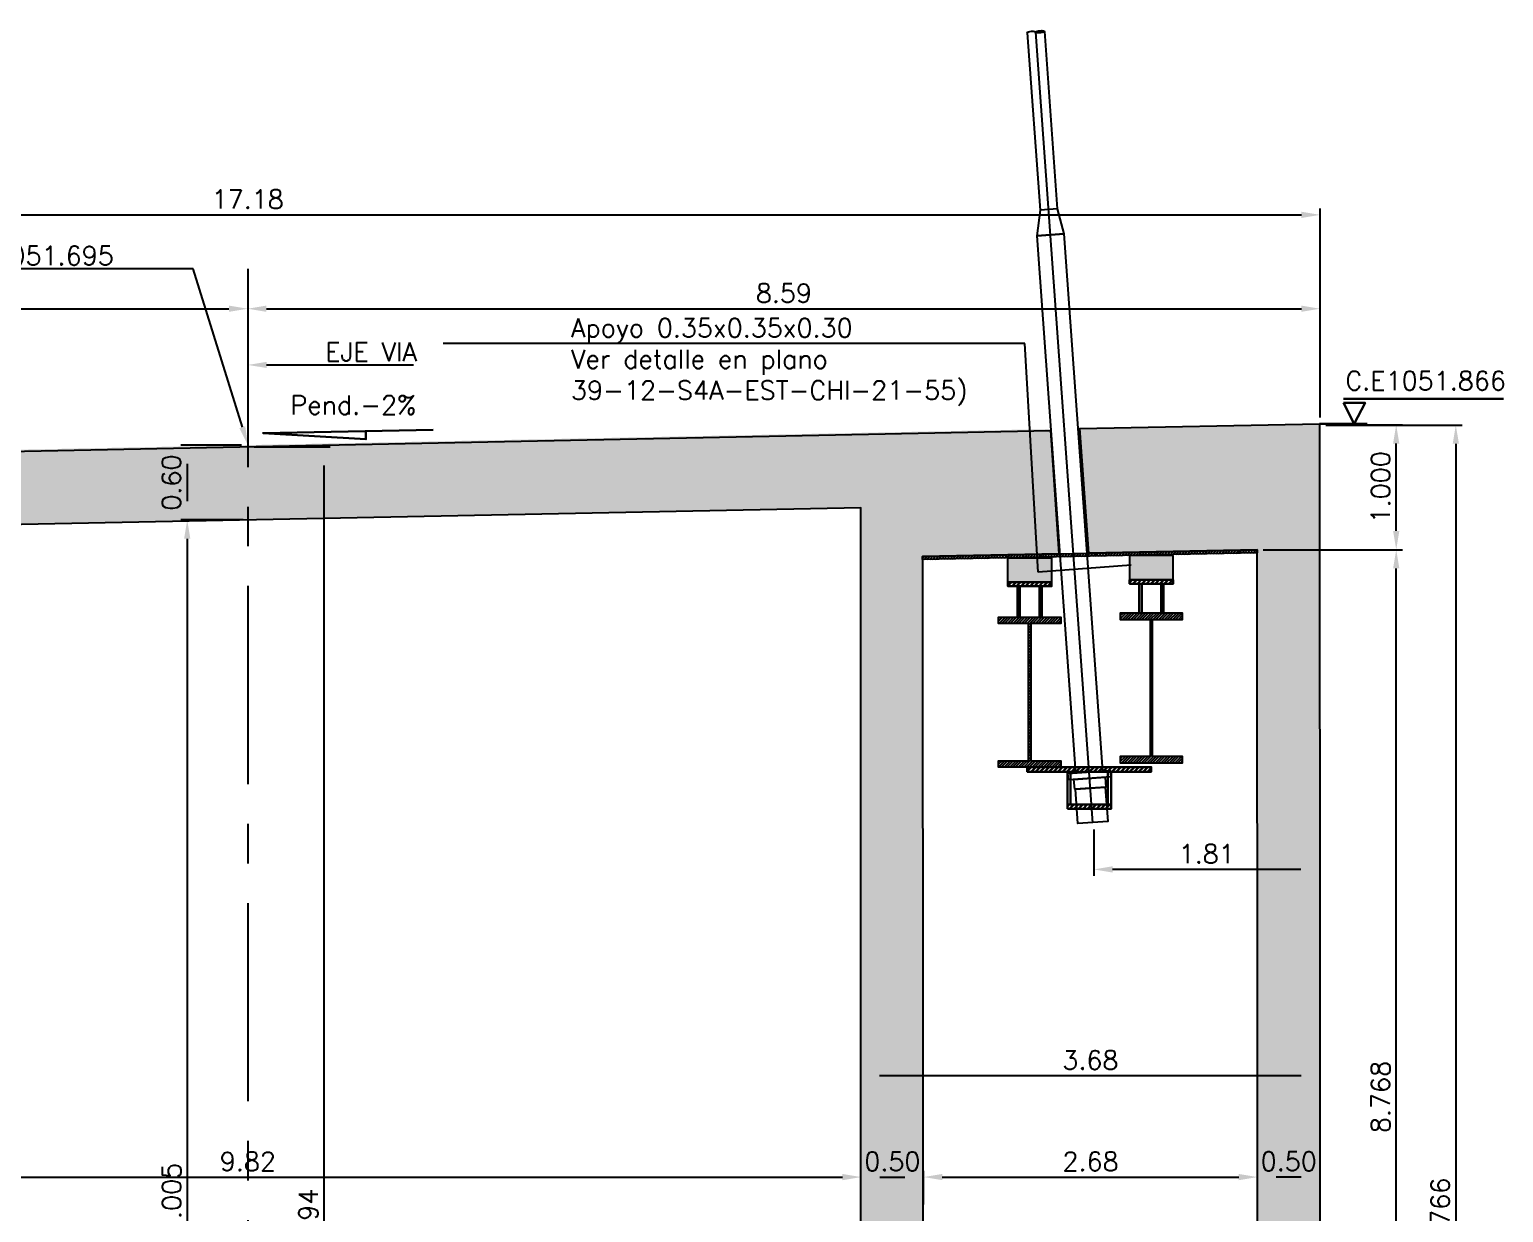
# Model space of a CAD drawing. Header units: metres. Extents: x 1080427 to 1081241, y 976768 to 977191.
# Drawn here: x 1080861.25 to 1080873.06, y 977068.81 to 977078.29 of the extents above; entities that cross this region are included whole.
import ezdxf
from ezdxf import colors
from ezdxf.entities.mleader import LeaderData, LeaderLine
from ezdxf.math import Vec2, Vec3

# ---------------------------------------------------------------- set-up
doc = ezdxf.new("R2010")
doc.units = ezdxf.units.M
doc.header["$LTSCALE"] = 25.4
doc.linetypes.add('CENTER', pattern=[2, 1.25, -0.25, 0.25, -0.25])
doc.linetypes.add('DASHDOT', pattern=[1, 0.5, -0.25, 0, -0.25])
for name, color, linetype, lineweight in [('ANCLAJE', 150, 'Continuous', 25), ('COTA', 1, 'Continuous', 30), ('COTACIM', 20, 'Continuous', 5), ('PLATINA', 54, 'Continuous', 30), ('SOLIDOREFCONT', 254, 'Continuous', 5)]:
    doc.layers.add(name, color=color, linetype=linetype, lineweight=lineweight)
for name, color, linetype in [('CONTRAPESO', 3, 'Continuous'), ('DIMCONTRAPESO', 1, 'Continuous'), ('EJE VIA', 10, 'CENTER'), ('EJECABLES', 203, 'DASHDOT'), ('NEOPRENO', 24, 'Continuous'), ('PERFIL MET', 37, 'Continuous')]:
    doc.layers.add(name, color=color, linetype=linetype)
doc.styles.add('romans', font='romans.shx')
doc.dimstyles.new('Copy 75', dxfattribs={"dimtxt": 0.15, "dimasz": 0.15, "dimexe": 0.05, "dimexo": 0.05, "dimgap": 0.05, "dimtad": 1, "dimzin": 0, "dimdsep": 46, "dimtxsty": 'romans', "dimcen": 0.002, "dimclrd": 1, "dimclre": 1, "dimclrt": 3, "dimadec": 4, "dimazin": 0, "dimtfac": 1, "dimtofl": 0, "dimtmove": 1, "dimatfit": 3, "dimfxl": 1, "dimtolj": 1, "dimtzin": 0, "dimarcsym": 1})

# ---------------------------------------------------------------- blocks, each defined once
blk = doc.blocks.new('T')
at = {"layer": 'ANCLAJE'}
for p, q in [((1080682.652636061, 977129.3612785203), (1080682.652636061, 977127.9371516358)), ((1080682.792627363, 977127.9371516358), (1080682.792627363, 977129.3612785203))]:
    blk.add_line(p, q, dxfattribs=at)
for points in [[(1080682.612636062, 977127.7317864553), (1080682.832636062, 977127.7317864553), (1080682.792636062, 977127.9371398049), (1080682.652636061, 977127.9371516358)], [(1080682.612636063, 977123.4187468407), (1080682.832636063, 977123.4187468406), (1080682.832636062, 977127.7317864553), (1080682.612636062, 977127.7317864553)], [(1080682.552113015, 977123.4187468406), (1080682.892113019, 977123.4187534283), (1080682.892113019, 977123.3687534283), (1080682.552113015, 977123.3687468406)], [(1080682.597113017, 977123.3687468405), (1080682.847113013, 977123.3687468406), (1080682.847113013, 977123.2887440774), (1080682.597113017, 977123.2887440774)], [(1080682.602472921, 977123.2887440776), (1080682.842472921, 977123.2887440776), (1080682.842472921, 977123.0137440774), (1080682.602472921, 977123.0137440774)]]:
    blk.add_lwpolyline(points, close=True, dxfattribs=at)
at = {"layer": 'ANCLAJE', "extrusion": (0, 0, -1)}
blk.add_ellipse((1080682.687629506, 977129.3612785203), major_axis=(-0.03499130089767277, 0), ratio=0.2498279888206978, start_param=1.331707858069039e-08, end_param=3.141592640272715, dxfattribs=at)
at = {"layer": 'ANCLAJE'}
blk.add_ellipse((1080682.757642618, 977129.3612785203), major_axis=(0.03499130089767277, 0), ratio=0.2498279888206978, dxfattribs=at)
at = {"layer": 'EJECABLES'}
blk.add_line((1080682.722472921, 977123.0096768405), (1080682.722472921, 977129.3612785205), dxfattribs=at)
blk = doc.blocks.new('*D276')
at = {"layer": 'COTA', "color": 1, "lineweight": -2, "transparency": 16777216}
for p, q in [((1080858.240359404, 977069.0987272812), (1080867.765347225, 977069.0987272812)), ((1080867.915347225, 977069.0487402852), (1080867.915347225, 977069.0487272812))]:
    blk.add_line(p, q, dxfattribs=at)
at = {"layer": 'COTA', "color": 1, "transparency": 16777216}
for points in [[(1080858.240359404, 977069.1237272812), (1080858.240359404, 977069.0737272812), (1080858.090359404, 977069.0987272812)], [(1080867.765347225, 977069.1237272812), (1080867.765347225, 977069.0737272812), (1080867.915347225, 977069.0987272812)]]:
    blk.add_solid(points, dxfattribs=at)
at = {"layer": 'Defpoints', "color": 0, "transparency": 16777216}
for p in [(1080858.090359404, 977069.0987272814), (1080867.915347225, 977069.0987402853), (1080867.915347225, 977069.0987272812)]:
    blk.add_point(p, dxfattribs=at)
at = {"layer": 'COTA', "color": 3, "transparency": 16777216, "insert": (1080863.002853315, 977069.2237272812), "char_height": 0.15, "attachment_point": 5, "style": 'romans'}
blk.add_mtext('\\A1;9.82', dxfattribs=at)
blk = doc.blocks.new('*D277')
at = {"layer": 'COTA', "color": 1, "lineweight": -2, "transparency": 16777216}
for p, q in [((1080868.065347225, 977069.098740285), (1080868.265339215, 977069.098740285)), ((1080868.415339214, 977068.8789271665), (1080868.415339214, 977069.1487402851))]:
    blk.add_line(p, q, dxfattribs=at)
at = {"layer": 'COTA', "color": 1, "transparency": 16777216}
for points in [[(1080868.065347225, 977069.123740285), (1080868.065347225, 977069.073740285), (1080867.915347225, 977069.098740285)], [(1080868.265339215, 977069.123740285), (1080868.265339215, 977069.073740285), (1080868.415339214, 977069.098740285)]]:
    blk.add_solid(points, dxfattribs=at)
at = {"layer": 'Defpoints', "color": 0, "transparency": 16777216}
for p in [(1080867.915347225, 977069.0987402853), (1080868.415339214, 977069.098740285), (1080868.415339214, 977068.8289271664)]:
    blk.add_point(p, dxfattribs=at)
at = {"layer": 'COTA', "color": 3, "transparency": 16777216, "insert": (1080868.16534322, 977069.223740285), "char_height": 0.15, "attachment_point": 5, "style": 'romans'}
blk.add_mtext('\\A1;0.50', dxfattribs=at)
blk = doc.blocks.new('*D278')
at = {"layer": 'COTA', "color": 1, "lineweight": -2, "transparency": 16777216}
for p, q in [((1080868.56534131, 977069.0987370356), (1080870.940359403, 977069.0987370356)), ((1080871.090359403, 977069.0487402815), (1080871.090359403, 977069.0487370356))]:
    blk.add_line(p, q, dxfattribs=at)
at = {"layer": 'COTA', "color": 1, "transparency": 16777216}
for points in [[(1080868.56534131, 977069.1237370357), (1080868.56534131, 977069.0737370356), (1080868.41534131, 977069.0987370356)], [(1080870.940359403, 977069.1237370357), (1080870.940359403, 977069.0737370356), (1080871.090359403, 977069.0987370356)]]:
    blk.add_solid(points, dxfattribs=at)
at = {"layer": 'Defpoints', "color": 0, "transparency": 16777216}
for p in [(1080868.41534131, 977069.0987370391), (1080871.090359403, 977069.0987402815), (1080871.090359403, 977069.0987370356)]:
    blk.add_point(p, dxfattribs=at)
at = {"layer": 'COTA', "color": 3, "transparency": 16777216, "insert": (1080869.752850357, 977069.2237370356), "char_height": 0.15, "attachment_point": 5, "style": 'romans'}
blk.add_mtext('\\A1;2.68', dxfattribs=at)
blk = doc.blocks.new('*D279')
at = {"layer": 'COTA', "color": 1, "lineweight": -2, "transparency": 16777216}
for p, q in [((1080871.090359403, 977069.1487402816), (1080871.090359403, 977069.1495829797)), ((1080871.240359402, 977069.0995829797), (1080871.440359102, 977069.0995829797))]:
    blk.add_line(p, q, dxfattribs=at)
at = {"layer": 'COTA', "color": 1, "transparency": 16777216}
for points in [[(1080871.240359402, 977069.1245829797), (1080871.240359402, 977069.0745829797), (1080871.090359403, 977069.0995829797)], [(1080871.440359102, 977069.1245829797), (1080871.440359102, 977069.0745829797), (1080871.590359102, 977069.0995829797)]]:
    blk.add_solid(points, dxfattribs=at)
at = {"layer": 'Defpoints', "color": 0, "transparency": 16777216}
for p in [(1080871.090359403, 977069.0987402815), (1080871.590359102, 977069.0995829797), (1080871.590359102, 977069.0995829797)]:
    blk.add_point(p, dxfattribs=at)
at = {"layer": 'COTA', "color": 3, "transparency": 16777216, "insert": (1080871.340359252, 977069.2245829797), "char_height": 0.15, "attachment_point": 5, "style": 'romans'}
blk.add_mtext('\\A1;0.50', dxfattribs=at)
blk = doc.blocks.new('*D283')
at = {"layer": 'Defpoints', "color": 0, "transparency": 16777216}
for p in [(1080863.002853315, 977074.9621397718), (1080862.515073893, 977074.3622597358), (1080863.014850916, 977074.3622597358)]:
    blk.add_point(p, dxfattribs=at)
at = {"layer": 'DIMCONTRAPESO', "color": 1, "lineweight": -2, "transparency": 16777216}
for p, q in [((1080862.952853315, 977074.9621397718), (1080862.465073893, 977074.9621397718)), ((1080862.515073893, 977074.8121397718), (1080862.515073893, 977074.5122597358)), ((1080862.964850916, 977074.3622597358), (1080862.465073893, 977074.3622597358))]:
    blk.add_line(p, q, dxfattribs=at)
at = {"layer": 'DIMCONTRAPESO', "color": 1, "transparency": 16777216}
for points in [[(1080862.490073893, 977074.8121397718), (1080862.540073893, 977074.8121397718), (1080862.515073893, 977074.9621397718)], [(1080862.490073893, 977074.5122597358), (1080862.540073893, 977074.5122597358), (1080862.515073893, 977074.3622597358)]]:
    blk.add_solid(points, dxfattribs=at)
at = {"layer": 'DIMCONTRAPESO', "color": 3, "transparency": 16777216, "insert": (1080862.390073893, 977074.6621997539), "char_height": 0.15, "attachment_point": 5, "rotation": 90, "style": 'romans'}
blk.add_mtext('\\A1;0.60', dxfattribs=at)
blk = doc.blocks.new('*D284')
at = {"layer": 'Defpoints', "color": 0, "transparency": 16777216}
for p in [(1080863.014850916, 977074.3622597358), (1080862.516739817, 977063.357139772), (1080863.002853315, 977063.357139772)]:
    blk.add_point(p, dxfattribs=at)
at = {"layer": 'DIMCONTRAPESO', "color": 1, "lineweight": -2, "transparency": 16777216}
for p, q in [((1080862.964850916, 977074.3622597358), (1080862.466739817, 977074.3622597358)), ((1080862.516739817, 977074.2122597358), (1080862.516739817, 977063.5071397721)), ((1080862.952853315, 977063.357139772), (1080862.466739817, 977063.357139772))]:
    blk.add_line(p, q, dxfattribs=at)
at = {"layer": 'DIMCONTRAPESO', "color": 1, "transparency": 16777216}
for points in [[(1080862.491739817, 977074.2122597358), (1080862.541739817, 977074.2122597358), (1080862.516739817, 977074.3622597358)], [(1080862.491739817, 977063.5071397721), (1080862.541739817, 977063.5071397721), (1080862.516739817, 977063.357139772)]]:
    blk.add_solid(points, dxfattribs=at)
at = {"layer": 'DIMCONTRAPESO', "color": 3, "transparency": 16777216, "insert": (1080862.391739816, 977068.859699754), "char_height": 0.15, "attachment_point": 5, "rotation": 90, "style": 'romans'}
blk.add_mtext('\\A1;11.005', dxfattribs=at)
blk = doc.blocks.new('*D286')
at = {"layer": 'Defpoints', "color": 0, "transparency": 16777216}
for p in [(1080869.778682635, 977071.933037294), (1080871.58830253, 977071.8340439987), (1080869.778682635, 977071.5630600485)]:
    blk.add_point(p, dxfattribs=at)
at = {"layer": 'DIMCONTRAPESO', "color": 1, "lineweight": -2, "transparency": 16777216}
for p, q in [((1080869.778682635, 977071.8830372939), (1080869.778682635, 977071.5130600485)), ((1080871.58830253, 977071.7840439987), (1080871.58830253, 977071.5130600485)), ((1080871.43830253, 977071.5630600485), (1080869.928682635, 977071.5630600485))]:
    blk.add_line(p, q, dxfattribs=at)
at = {"layer": 'DIMCONTRAPESO', "color": 1, "transparency": 16777216}
for points in [[(1080869.928682635, 977071.5880600485), (1080869.928682635, 977071.5380600485), (1080869.778682635, 977071.5630600485)], [(1080871.43830253, 977071.5880600485), (1080871.43830253, 977071.5380600485), (1080871.58830253, 977071.5630600485)]]:
    blk.add_solid(points, dxfattribs=at)
at = {"layer": 'DIMCONTRAPESO', "color": 3, "transparency": 16777216, "insert": (1080870.683492582, 977071.6880600485), "char_height": 0.15, "attachment_point": 5, "style": 'romans'}
blk.add_mtext('\\A1;1.81', dxfattribs=at)
blk = doc.blocks.new('*D693')
at = {"layer": 'COTA', "color": 1, "lineweight": -2, "transparency": 16777216}
for p, q in [((1080854.411399933, 977074.8403107043), (1080854.411399933, 977076.8566500158)), ((1080871.591490699, 977075.1837725195), (1080871.591490699, 977076.8566500158)), ((1080854.561399932, 977076.8066500158), (1080871.441490699, 977076.8066500158))]:
    blk.add_line(p, q, dxfattribs=at)
at = {"layer": 'COTA', "color": 1, "transparency": 16777216}
for points in [[(1080854.561399932, 977076.8316500158), (1080854.561399932, 977076.7816500157), (1080854.411399933, 977076.8066500158)], [(1080871.441490699, 977076.8316500158), (1080871.441490699, 977076.7816500157), (1080871.591490699, 977076.8066500158)]]:
    blk.add_solid(points, dxfattribs=at)
at = {"layer": 'Defpoints', "color": 0, "transparency": 16777216}
for p in [(1080871.591490699, 977076.8066500158), (1080871.591490699, 977075.1337725194), (1080854.411399933, 977074.7903107043)]:
    blk.add_point(p, dxfattribs=at)
at = {"layer": 'COTA', "color": 3, "transparency": 16777216, "insert": (1080863.001445316, 977076.9316500158), "char_height": 0.15, "attachment_point": 5, "style": 'romans'}
blk.add_mtext('\\A1;17.18', dxfattribs=at)
blk = doc.blocks.new('*D694')
at = {"layer": 'Defpoints', "color": 0, "transparency": 16777216}
for p in [(1080863.001399932, 977076.0546145149), (1080863.001399932, 977076.0546145149), (1080854.411399933, 977074.7903107043)]:
    blk.add_point(p, dxfattribs=at)
at = {"layer": 'DIMCONTRAPESO', "color": 1, "lineweight": -2, "transparency": 16777216}
for p, q in [((1080854.411399933, 977074.8403107043), (1080854.411399933, 977076.104614515)), ((1080854.561399932, 977076.0546145149), (1080862.851399933, 977076.0546145149))]:
    blk.add_line(p, q, dxfattribs=at)
at = {"layer": 'DIMCONTRAPESO', "color": 1, "transparency": 16777216}
for points in [[(1080854.561399932, 977076.079614515), (1080854.561399932, 977076.0296145149), (1080854.411399933, 977076.0546145149)], [(1080862.851399933, 977076.079614515), (1080862.851399933, 977076.0296145149), (1080863.001399932, 977076.0546145149)]]:
    blk.add_solid(points, dxfattribs=at)
at = {"layer": 'DIMCONTRAPESO', "color": 3, "transparency": 16777216, "insert": (1080858.706399933, 977076.1796145149), "char_height": 0.15, "attachment_point": 5, "style": 'romans'}
blk.add_mtext('\\A1;8.59', dxfattribs=at)
blk = doc.blocks.new('*D695')
at = {"layer": 'Defpoints', "color": 0, "transparency": 16777216}
for p in [(1080863.001399932, 977076.0546145149), (1080871.591490699, 977076.0546145149), (1080871.591490699, 977075.1337725194)]:
    blk.add_point(p, dxfattribs=at)
at = {"layer": 'DIMCONTRAPESO', "color": 1, "lineweight": -2, "transparency": 16777216}
for p, q in [((1080863.151399932, 977076.0546145149), (1080871.441490699, 977076.0546145149)), ((1080871.591490699, 977075.1837725195), (1080871.591490699, 977076.104614515))]:
    blk.add_line(p, q, dxfattribs=at)
at = {"layer": 'DIMCONTRAPESO', "color": 1, "transparency": 16777216}
for points in [[(1080863.151399932, 977076.079614515), (1080863.151399932, 977076.0296145149), (1080863.001399932, 977076.0546145149)], [(1080871.441490699, 977076.079614515), (1080871.441490699, 977076.0296145149), (1080871.591490699, 977076.0546145149)]]:
    blk.add_solid(points, dxfattribs=at)
at = {"layer": 'DIMCONTRAPESO', "color": 3, "transparency": 16777216, "insert": (1080867.296445315, 977076.1796145149), "char_height": 0.15, "attachment_point": 5, "style": 'romans'}
blk.add_mtext('\\A1;8.59', dxfattribs=at)
blk = doc.blocks.new('*D937')
at = {"layer": 'COTA', "color": 1, "lineweight": -2, "transparency": 16777216}
for p, q in [((1080867.912754312, 977069.9586786332), (1080867.912754312, 977069.9612620862)), ((1080868.062754312, 977069.9112620861), (1080871.43965351, 977069.9112620861))]:
    blk.add_line(p, q, dxfattribs=at)
at = {"layer": 'COTA', "color": 1, "transparency": 16777216}
for points in [[(1080868.062754312, 977069.9362620862), (1080868.062754312, 977069.8862620861), (1080867.912754312, 977069.9112620861)], [(1080871.43965351, 977069.9362620862), (1080871.43965351, 977069.8862620861), (1080871.58965351, 977069.9112620861)]]:
    blk.add_solid(points, dxfattribs=at)
at = {"layer": 'Defpoints', "color": 0, "transparency": 16777216}
for p in [(1080867.912754312, 977069.9086786332), (1080871.58965351, 977069.9112620861), (1080871.58965351, 977069.9112620861)]:
    blk.add_point(p, dxfattribs=at)
at = {"layer": 'COTA', "color": 3, "transparency": 16777216, "insert": (1080869.751203911, 977070.0362620861), "char_height": 0.15, "attachment_point": 5, "style": 'romans'}
blk.add_mtext('\\A1;3.68', dxfattribs=at)
blk = doc.blocks.new('*D1018')
at = {"layer": 'COTA', "color": 1, "lineweight": -2, "transparency": 16777216}
for p, q in [((1080871.635958904, 977075.1228433682), (1080872.728427733, 977075.1228433682)), ((1080872.678427733, 977074.9728433682), (1080872.678427733, 977062.5071120609)), ((1080871.63939353, 977062.3571120609), (1080872.728427733, 977062.3571120609))]:
    blk.add_line(p, q, dxfattribs=at)
at = {"layer": 'COTA', "color": 1, "transparency": 16777216}
for points in [[(1080872.653427733, 977074.9728433682), (1080872.703427733, 977074.9728433682), (1080872.678427733, 977075.1228433682)], [(1080872.653427733, 977062.5071120609), (1080872.703427733, 977062.5071120609), (1080872.678427733, 977062.3571120609)]]:
    blk.add_solid(points, dxfattribs=at)
at = {"layer": 'Defpoints', "color": 0, "transparency": 16777216}
for p in [(1080871.585958904, 977075.1228433682), (1080871.58939353, 977062.3571120609), (1080872.678427733, 977062.3571120609)]:
    blk.add_point(p, dxfattribs=at)
at = {"layer": 'COTA', "color": 3, "transparency": 16777216, "insert": (1080872.553427733, 977068.7399777147), "char_height": 0.15, "attachment_point": 5, "rotation": 90, "style": 'romans'}
blk.add_mtext('\\A1;12.766', dxfattribs=at)
blk = doc.blocks.new('*D1020')
at = {"layer": 'COTA', "color": 1, "lineweight": -2, "transparency": 16777216}
for p, q in [((1080871.136237222, 977074.1243798286), (1080872.250935384, 977074.1243798286)), ((1080872.200935384, 977065.5068429719), (1080872.200935384, 977073.9743798285)), ((1080871.142797427, 977065.3568429719), (1080872.250935384, 977065.3568429719))]:
    blk.add_line(p, q, dxfattribs=at)
at = {"layer": 'COTA', "color": 1, "transparency": 16777216}
for points in [[(1080872.175935384, 977073.9743798285), (1080872.225935383, 977073.9743798285), (1080872.200935384, 977074.1243798286)], [(1080872.175935384, 977065.5068429719), (1080872.225935383, 977065.5068429719), (1080872.200935384, 977065.3568429719)]]:
    blk.add_solid(points, dxfattribs=at)
at = {"layer": 'Defpoints', "color": 0, "transparency": 16777216}
for p in [(1080871.086237222, 977074.1243798286), (1080872.200935384, 977074.1243798286), (1080871.092797427, 977065.3568429719)]:
    blk.add_point(p, dxfattribs=at)
at = {"layer": 'COTA', "color": 3, "transparency": 16777216, "insert": (1080872.075935383, 977069.7406114003), "char_height": 0.15, "attachment_point": 5, "rotation": 90, "style": 'romans'}
blk.add_mtext('\\A1;8.768', dxfattribs=at)
blk = doc.blocks.new('*D1021')
at = {"layer": 'COTA', "color": 1, "lineweight": -2, "transparency": 16777216}
for p, q in [((1080871.635957684, 977075.1245738794), (1080872.250935384, 977075.1245738794)), ((1080872.200935384, 977074.2743798286), (1080872.200935384, 977074.9745738794)), ((1080871.136237222, 977074.1243798286), (1080872.250935384, 977074.1243798286))]:
    blk.add_line(p, q, dxfattribs=at)
at = {"layer": 'COTA', "color": 1, "transparency": 16777216}
for points in [[(1080872.175935384, 977074.9745738794), (1080872.225935383, 977074.9745738794), (1080872.200935384, 977075.1245738794)], [(1080872.175935384, 977074.2743798286), (1080872.225935383, 977074.2743798286), (1080872.200935384, 977074.1243798286)]]:
    blk.add_solid(points, dxfattribs=at)
at = {"layer": 'Defpoints', "color": 0, "transparency": 16777216}
for p in [(1080871.585957684, 977075.1245738794), (1080872.200935384, 977075.1245738794), (1080871.086237222, 977074.1243798286)]:
    blk.add_point(p, dxfattribs=at)
at = {"layer": 'COTA', "color": 3, "transparency": 16777216, "insert": (1080872.075935383, 977074.6244768541), "char_height": 0.15, "attachment_point": 5, "rotation": 90, "style": 'romans'}
blk.add_mtext('\\A1;1.000', dxfattribs=at)
blk = doc.blocks.new('*D1022')
at = {"layer": 'COTA', "color": 1, "lineweight": -2, "transparency": 16777216}
for p, q in [((1080863.052826301, 977074.94938075), (1080863.661893209, 977074.94938075)), ((1080863.611893209, 977074.7993807499), (1080863.611893209, 977062.50538075)), ((1080863.052826301, 977062.35538075), (1080863.661893209, 977062.35538075))]:
    blk.add_line(p, q, dxfattribs=at)
at = {"layer": 'COTA', "color": 1, "transparency": 16777216}
for points in [[(1080863.586893209, 977074.7993807499), (1080863.636893209, 977074.7993807499), (1080863.611893209, 977074.94938075)], [(1080863.586893209, 977062.50538075), (1080863.636893209, 977062.50538075), (1080863.611893209, 977062.35538075)]]:
    blk.add_solid(points, dxfattribs=at)
at = {"layer": 'Defpoints', "color": 0, "transparency": 16777216}
for p in [(1080863.002826301, 977074.94938075), (1080863.002826301, 977062.35538075), (1080863.611893209, 977062.35538075)]:
    blk.add_point(p, dxfattribs=at)
at = {"layer": 'COTA', "color": 3, "transparency": 16777216, "insert": (1080863.486893208, 977068.6523807502), "char_height": 0.15, "attachment_point": 5, "rotation": 90, "style": 'romans'}
blk.add_mtext('\\A1;12.594', dxfattribs=at)

msp = doc.modelspace()

# ---------------------------------------------------------------- hatches: boundary and pattern name
at = {"layer": 'NEOPRENO', "transparency": 33554495}
h = msp.add_hatch(color=256, dxfattribs=at)
h.dxf.hatch_style = 1
h.paths.add_polyline_path([(1080869.090341281, 977074.0582895541), (1080869.440341281, 977074.0582895541), (1080869.440341281, 977073.8633023364), (1080869.090341281, 977073.8633023364)])
h = msp.add_hatch(color=256, dxfattribs=at)
h.dxf.hatch_style = 1
h.paths.add_polyline_path([(1080870.415393693, 977074.0777906023), (1080870.065393693, 977074.0777906023), (1080870.065393693, 977073.8828033848), (1080870.415393693, 977073.8828033848)])
at = {"layer": 'PERFIL MET'}
h = msp.add_hatch(dxfattribs=at)
h.set_pattern_fill('ANSI31', color=256, scale=0.005)
h.set_pattern_definition([(45, (190.7157731016632, -51.5167070258176), (-0.01122532015133644, 0.01122532015133644), [])])
h.paths.add_polyline_path([(1080868.407259552, 977074.0700279166), (1080871.086240535, 977074.1236075362), (1080871.086240378, 977074.098207536), (1080868.407259395, 977074.0446279164)])
h = msp.add_hatch(dxfattribs=at)
h.set_pattern_fill('ANSI31', color=256, scale=0.005)
h.set_pattern_definition([(45, (187.4069463179912, -52.25675242347643), (-0.01122532015133644, 0.01122532015133644), [])])
h.paths.add_polyline_path([(1080869.27486628, 977073.5322861936), (1080869.27486628, 977072.4338861936), (1080869.51534128, 977072.4338861936), (1080869.51534128, 977072.3830861936), (1080869.01534128, 977072.3830861936), (1080869.01534128, 977072.4338861936), (1080869.25581628, 977072.4338861936), (1080869.25581628, 977073.5322861936), (1080869.01534128, 977073.5322861936), (1080869.01534128, 977073.5830861935), (1080869.51534128, 977073.5830861935), (1080869.51534128, 977073.5322861936)])
h = msp.add_hatch(dxfattribs=at)
h.set_pattern_fill('ANSI31', color=256, scale=0.005)
h.set_pattern_definition([(45, (187.4069865553174, -52.22275418613572), (-0.01122532015133644, 0.01122532015133644), [])])
h.paths.add_polyline_path([(1080870.230868695, 977073.5662844309), (1080870.230868695, 977072.4678844309), (1080869.990393695, 977072.4678844309), (1080869.990393695, 977072.4170844309), (1080870.490393695, 977072.4170844309), (1080870.490393695, 977072.4678844309), (1080870.249918695, 977072.4678844309), (1080870.249918695, 977073.5662844309), (1080870.490393695, 977073.5662844309), (1080870.490393695, 977073.6170844309), (1080869.990393695, 977073.6170844309), (1080869.990393695, 977073.5662844309)])
at = {"layer": 'PLATINA'}
h = msp.add_hatch(dxfattribs=at)
h.set_pattern_fill('ANSI31', color=256, scale=0.008)
h.set_pattern_definition([(45, (190.8877542950213, -51.52701300662011), (-0.0179605122421383, 0.01796051224213831), [])])
h.paths.add_polyline_path([(1080869.09034128, 977073.8633023363), (1080869.44034128, 977073.8633023363), (1080869.440341281, 977073.8315523365), (1080869.090341281, 977073.8315523365)])
h = msp.add_hatch(dxfattribs=at)
h.set_pattern_fill('ANSI31', color=256, scale=0.008)
h.set_pattern_definition([(45, (190.887794533046, -51.50473997299559), (-0.0179605122421383, 0.01796051224213831), [])])
h.paths.add_polyline_path([(1080870.415393695, 977073.8828033847), (1080870.065393695, 977073.8828033847), (1080870.065393694, 977073.8512744559), (1080870.415393694, 977073.8512744559)])
h = msp.add_hatch(dxfattribs=at)
h.set_pattern_fill('ANSI31', color=256, scale=0.008)
h.set_pattern_definition([(45, (190.715330230305, -51.54127136291936), (-0.0179605122421383, 0.01796051224213831), [])])
h.paths.add_polyline_path([(1080869.245002362, 977072.3830861936), (1080870.238960809, 977072.3830861936), (1080870.238960809, 977072.3449861936), (1080869.245002362, 977072.3449861936)])
h = msp.add_hatch(dxfattribs=at)
h.set_pattern_fill('ANSI31', color=256, scale=0.008)
h.set_pattern_definition([(45, (190.7076525122393, -51.57986617670394), (-0.0179605122421383, 0.01796051224213831), [])])
h.paths.add_polyline_path([(1080869.56692972, 977072.0482396667), (1080869.91692972, 977072.0482396667), (1080869.91692972, 977072.082276941), (1080869.56692972, 977072.082276941)])
at = {"layer": 'SOLIDOREFCONT', "true_color": 0x5b5b5b, "transparency": 33554546}
h = msp.add_hatch(dxfattribs=at)
h.set_pattern_fill('AR-CONC', color=251, scale=0.005)
h.set_pattern_definition([(49.99999999999999, (0, 0), (0.91092334498002, -0.07969542769451543), [0.09525, -1.04775]), (355, (0, 0), (-0.1762171071248467, 0.9552842261951757), [0.0762, -0.83820292085]), (100.4514447, (0.075910035, -0.0066412675), (0.7347062354517664, 0.8755887595609755), [0.080950044, -0.8904512229999999]), (46.18420000000002, (0, 0.254), (1.35539520446065, -0.2102116396636357), [0.142875, -1.571625]), (96.63555760999996, (0.1129495, 0.2364825), (1.187020670257515, 1.237130622988608), [0.1214251157, -1.3356780408]), (351.1841511700001, (0, 0.254), (1.187020670324885, 1.237130622927663), [0.11429983535, -1.2572986596]), (21, (0.127, 0.1905), (0.7580719563456624, -0.5113259909354381), [0.09525, -1.04775]), (326.0000000000001, (0.127, 0.1905), (0.3090101417382354, 0.9209398306115963), [0.0762, -0.8382]), (71.45144499999999, (0.190172663, 0.1478895005), (1.067082096393581, 0.4096138444295262), [0.08095004400000001, -0.8904496879999999]), (37.50000000000001, (0, 0), (0.01544301625295908, 0.4227751943657655), [0, -0.82804, 0, -0.8509000000000001, 0, -0.8413750000000001]), (7.499999999999999, (0, 0), (0.3340983125515287, 0.5009028740905975), [0, -0.48514, 0, -0.80899, 0, -0.320675]), (327.5, (-0.28321, 0), (0.677952975834357, -0.02864371996336722), [0, -0.3175, 0, -0.9906, 0, -1.31445]), (317.5, (-0.41021, 0), (0.7406459069300902, 0.1271324551666652), [0, -0.41275, 0, -0.65786, 0, -0.93345])])
h.paths.add_polyline_path([(1080871.59285375, 977065.760339772), (1080871.592853315, 977065.760339772), (1080871.585984063, 977075.1338023867), (1080869.667009176, 977075.095422889), (1080869.738821855, 977074.0966591627), (1080871.086240535, 977074.1236075362), (1080871.092800733, 977065.3571502891), (1080868.412853308, 977065.3571502892), (1080868.407259552, 977074.0700279166), (1080869.498547795, 977074.0918536815), (1080869.426735117, 977075.0906174078), (1080856.569195496, 977074.8334666155), (1080856.497175982, 977073.8318262452), (1080857.591638376, 977073.8537154931), (1080857.59280074, 977065.357139772), (1080854.912853315, 977065.3571397722), (1080854.912779229, 977068.8005333612), (1080854.912657393, 977073.8001358734), (1080856.256209885, 977073.8270069233), (1080856.328229399, 977074.8286472935), (1080854.412853315, 977074.7903397719), (1080854.412853315, 977065.760339772), (1080854.412828156, 977065.760339772), (1080854.412828156, 977062.3571397718), (1080871.59285375, 977062.3571397718)])
h.paths.add_polyline_path([(1080858.092118809, 977065.357139772), (1080858.091384302, 977074.2637904036), (1080867.912738836, 977074.4602174943), (1080867.912769787, 977065.357139772), (1080867.201492158, 977065.357139772), (1080867.201492158, 977063.357139772), (1080858.804214471, 977063.357139772), (1080858.804214471, 977065.357139772)], flags=16)

# ---------------------------------------------------------------- linework, layer by layer
at = {"layer": 'CONTRAPESO'}
for points in [[(1080871.09280074, 977065.357139772), (1080871.086240535, 977074.1236075362), (1080869.738821855, 977074.0966591627), (1080869.667009176, 977075.095422889), (1080871.585984063, 977075.1338023867), (1080871.592853315, 977065.357139772), (1080871.59285375, 977065.3565461716), (1080871.59285375, 977062.3565461716), (1080854.412828156, 977062.357139772), (1080854.412828156, 977065.357139772), (1080854.412853315, 977065.357139772), (1080854.412828156, 977074.7793807534), (1080856.328229399, 977074.8286472935), (1080856.256209885, 977073.8270069233), (1080854.912657393, 977073.8001358734), (1080854.912853315, 977065.3571397722), (1080857.59280074, 977065.357139772), (1080857.59280074, 977065.357139772), (1080857.591638376, 977073.8537154931), (1080856.497175982, 977073.8318262452)], [(1080856.497175982, 977073.8318262452), (1080856.574056491, 977074.8208053538), (1080869.431596112, 977075.0779561461), (1080869.498547795, 977074.0918536815), (1080868.407259552, 977074.0700279166), (1080868.412853315, 977065.3571397722), (1080871.09280074, 977065.357139772), (1080871.09280074, 977065.357139772)], [(1080867.201492158, 977063.357139772), (1080867.201492158, 977065.357139772), (1080867.912769787, 977065.357139772), (1080867.912738836, 977074.4602174943), (1080858.091384302, 977074.2637904036), (1080858.092118809, 977065.357139772), (1080858.804214471, 977065.357139772), (1080858.804214471, 977063.357139772), (1080867.201492158, 977063.357139772)]]:
    msp.add_lwpolyline(points, dxfattribs=at)
at = {"layer": 'COTA', "color": 2}
for points in [[(1080871.779156568, 977075.332501217), (1080873.060118377, 977075.332501217)], [(1080871.586456628, 977075.133811838), (1080871.969378298, 977075.133811838)]]:
    msp.add_lwpolyline(points, dxfattribs=at)
msp.add_lwpolyline([(1080871.779156568, 977075.3012241995), (1080871.95125564, 977075.3012241995), (1080871.865206104, 977075.1338126377), (1080871.865206104, 977075.1338126377)], close=True, dxfattribs=at)
at = {"layer": 'COTA'}
msp.add_lwpolyline([(1080864.485660111, 977075.0851985024), (1080863.124270615, 977075.0579074838), (1080863.948836823, 977075.0096826126), (1080863.947539247, 977075.0744110924)], dxfattribs=at)
at = {"layer": 'EJE VIA', "ltscale": 0.05}
msp.add_lwpolyline([(1080863.002853315, 977076.3738481322), (1080863.002853315, 977061.9669366286)], dxfattribs=at)
at = {"layer": 'NEOPRENO'}
for points in [[(1080869.090341281, 977074.0582895541), (1080869.440341281, 977074.0582895541), (1080869.440341281, 977073.8633023364), (1080869.090341281, 977073.8633023364)], [(1080870.415393693, 977074.0777906023), (1080870.065393693, 977074.0777906023), (1080870.065393693, 977073.8828033848), (1080870.415393693, 977073.8828033848)]]:
    msp.add_lwpolyline(points, close=True, dxfattribs=at)
at = {"layer": 'PERFIL MET'}
for points in [[(1080868.407259552, 977074.0700279166), (1080871.086240535, 977074.1236075362), (1080871.086240378, 977074.098207536), (1080868.407259395, 977074.0446279164)], [(1080869.27486628, 977073.5322861936), (1080869.27486628, 977072.4338861936), (1080869.51534128, 977072.4338861936), (1080869.51534128, 977072.3830861936), (1080869.01534128, 977072.3830861936), (1080869.01534128, 977072.4338861936), (1080869.25581628, 977072.4338861936), (1080869.25581628, 977073.5322861936), (1080869.01534128, 977073.5322861936), (1080869.01534128, 977073.5830861935), (1080869.51534128, 977073.5830861935), (1080869.51534128, 977073.5322861936)], [(1080870.230868695, 977073.5662844309), (1080870.230868695, 977072.4678844309), (1080869.990393695, 977072.4678844309), (1080869.990393695, 977072.4170844309), (1080870.490393695, 977072.4170844309), (1080870.490393695, 977072.4678844309), (1080870.249918695, 977072.4678844309), (1080870.249918695, 977073.5662844309), (1080870.490393695, 977073.5662844309), (1080870.490393695, 977073.6170844309), (1080869.990393695, 977073.6170844309), (1080869.990393695, 977073.5662844309)]]:
    msp.add_lwpolyline(points, close=True, dxfattribs=at)
at = {"layer": 'PLATINA'}
for points in [[(1080869.09034128, 977073.8633023363), (1080869.44034128, 977073.8633023363), (1080869.440341281, 977073.8315523365), (1080869.090341281, 977073.8315523365)], [(1080870.415393695, 977073.8828033847), (1080870.065393695, 977073.8828033847), (1080870.065393694, 977073.8512744559), (1080870.415393694, 977073.8512744559)], [(1080869.245002362, 977072.3830861936), (1080870.238960809, 977072.3830861936), (1080870.238960809, 977072.3449861936), (1080869.245002362, 977072.3449861936)], [(1080869.56692972, 977072.0482396667), (1080869.91692972, 977072.0482396667), (1080869.91692972, 977072.082276941), (1080869.56692972, 977072.082276941)]]:
    msp.add_lwpolyline(points, close=True, dxfattribs=at)
at = {"layer": 'PLATINA', "color": 252, "transparency": 33554531}
for points in [[(1080869.187366281, 977073.8315523365), (1080869.168316281, 977073.8315523365), (1080869.168316281, 977073.5830861974), (1080869.187366281, 977073.5830861974)], [(1080869.362366281, 977073.8315523326), (1080869.343316281, 977073.8315523326), (1080869.343316281, 977073.5830861935), (1080869.362366281, 977073.5830861935)], [(1080870.162418694, 977073.8512744559), (1080870.143368694, 977073.8512744559), (1080870.143368694, 977073.6172038475), (1080870.162418694, 977073.6172038475)], [(1080870.337418694, 977073.851274452), (1080870.318368694, 977073.851274452), (1080870.318368694, 977073.6172038437), (1080870.337418694, 977073.6172038437)], [(1080869.56692972, 977072.3449861933), (1080869.59232972, 977072.3449861933), (1080869.59232972, 977072.082276941), (1080869.56692972, 977072.082276941)], [(1080869.89152972, 977072.3449861933), (1080869.91692972, 977072.3449861933), (1080869.91692972, 977072.082276941), (1080869.891529496, 977072.082276941)]]:
    msp.add_lwpolyline(points, close=True, dxfattribs=at)

# ---------------------------------------------------------------- block references
at = {"layer": 'DIMCONTRAPESO', "color": 2, "rotation": 4.112579051686289}
msp.add_blockref('T', (73045.51004073744, -75037.74615419944), dxfattribs=at)

# ---------------------------------------------------------------- texts
at = {"layer": 'COTA', "color": 3, "insert": (1080871.794130016, 977075.5530840567), "char_height": 0.15, "attachment_point": 1, "style": 'romans'}
msp.add_mtext('C.E1051.866', dxfattribs=at)
at = {"layer": 'COTA', "color": 3, "insert": (1080864.352281522, 977075.3585890591), "char_height": 0.15, "attachment_point": 3, "rotation": 359.9979362755683, "style": 'romans'}
msp.add_mtext('Pend.-2%', dxfattribs=at)

# ---------------------------------------------------------------- dimensions: what is measured, and where the dimension line sits
at = {"layer": 'COTA', "color": 4}
dim = msp.add_linear_dim(base=(1080871.591490699, 977076.8066500158), p1=(1080854.411399933, 977074.7903107043), p2=(1080871.591490699, 977075.1337725194), dimstyle='Copy 75', dxfattribs=at)
dim.commit()
dim.dimension.update_dxf_attribs({"geometry": '*D693', "text_midpoint": (1080863.001445316, 977076.9316500158)})
at = {"layer": 'COTA', "color": 2}
for base, p1, p2, picture, middle in [((1080872.200935384, 977075.1245738794), (1080871.086237222, 977074.1243798286), (1080871.585957684, 977075.1245738794), '*D1021', (1080872.075935383, 977074.6244768541)), ((1080872.678427733, 977062.3571120609), (1080871.585958904, 977075.1228433682), (1080871.58939353, 977062.3571120609), '*D1018', (1080872.553427733, 977068.7399777147)), ((1080863.611893209, 977062.35538075), (1080863.002826301, 977074.94938075), (1080863.002826301, 977062.35538075), '*D1022', (1080863.486893208, 977068.6523807502)), ((1080872.200935384, 977074.1243798286), (1080871.092797427, 977065.3568429719), (1080871.086237222, 977074.1243798286), '*D1020', (1080872.075935383, 977069.7406114003))]:
    dim = msp.add_linear_dim(base=base, p1=p1, p2=p2, angle=90, dimstyle='Copy 75', override={"dimdec": 3}, dxfattribs=at)
    dim.commit()
    dim.dimension.update_dxf_attribs({"geometry": picture, "text_midpoint": middle})
dim = msp.add_linear_dim(base=(1080871.58965351, 977069.9112620861), p1=(1080867.912754312, 977069.9086786332), p2=(1080871.58965351, 977069.9112620861), dimstyle='Copy 75', dxfattribs=at)
dim.commit()
dim.dimension.update_dxf_attribs({"geometry": '*D937', "text_midpoint": (1080869.751203911, 977070.0362620861)})
at = {"layer": 'COTA'}
for base, p1, p2, picture, middle in [((1080867.915347225, 977069.0987272812), (1080858.090359404, 977069.0987272814), (1080867.915347225, 977069.0987402853), '*D276', (1080863.002853315, 977069.2237272812)), ((1080871.090359403, 977069.0987370356), (1080868.41534131, 977069.0987370391), (1080871.090359403, 977069.0987402815), '*D278', (1080869.752850357, 977069.2237370356))]:
    dim = msp.add_linear_dim(base=base, p1=p1, p2=p2, dimstyle='Copy 75', dxfattribs=at)
    dim.commit()
    dim.dimension.update_dxf_attribs({"geometry": picture, "text_midpoint": middle})
for base, p1, p2, picture, middle in [((1080868.415339214, 977069.098740285), (1080867.915347225, 977069.0987402853), (1080868.415339214, 977068.8289271664), '*D277', (1080868.16534322, 977069.098740285)), ((1080871.590359102, 977069.0995829797), (1080871.090359403, 977069.0987402815), (1080871.590359102, 977069.0995829797), '*D279', (1080871.340359252, 977069.0995829797))]:
    dim = msp.add_linear_dim(base=base, p1=p1, p2=p2, dimstyle='Copy 75', dxfattribs=at)
    dim.commit()
    dim.dimension.update_dxf_attribs({"geometry": picture, "text_midpoint": middle, "dimtype": 160})
at = {"layer": 'DIMCONTRAPESO', "color": 2}
for base, p1, p2, picture, middle in [((1080863.001399932, 977076.0546145149), (1080854.411399933, 977074.7903107043), (1080863.001399932, 977076.0546145149), '*D694', (1080858.706399933, 977076.1796145149)), ((1080871.591490699, 977076.0546145149), (1080863.001399932, 977076.0546145149), (1080871.591490699, 977075.1337725194), '*D695', (1080867.296445315, 977076.1796145149)), ((1080869.778682635, 977071.5630600485), (1080871.58830253, 977071.8340439987), (1080869.778682635, 977071.933037294), '*D286', (1080870.683492582, 977071.6880600485))]:
    dim = msp.add_linear_dim(base=base, p1=p1, p2=p2, dimstyle='Copy 75', dxfattribs=at)
    dim.commit()
    dim.dimension.update_dxf_attribs({"geometry": picture, "text_midpoint": middle})
dim = msp.add_linear_dim(base=(1080862.515073893, 977074.3622597358), p1=(1080863.002853315, 977074.9621397718), p2=(1080863.014850916, 977074.3622597358), angle=90, dimstyle='Copy 75', dxfattribs=at)
dim.commit()
dim.dimension.update_dxf_attribs({"geometry": '*D283', "text_midpoint": (1080862.390073893, 977074.6621997539)})
dim = msp.add_linear_dim(base=(1080862.516739817, 977063.357139772), p1=(1080863.014850916, 977074.3622597358), p2=(1080863.002853315, 977063.357139772), angle=90, dimstyle='Copy 75', override={"dimdec": 3}, dxfattribs=at)
dim.commit()
dim.dimension.update_dxf_attribs({"geometry": '*D284', "text_midpoint": (1080862.391739816, 977068.859699754)})

# ---------------------------------------------------------------- leaders
at = {"layer": 'COTA'}
ml = msp.add_multileader_mtext('Standard', dxfattribs=at)
ml.set_content('C.E 1051.695 ', color=3, style='romans')
ml.set_leader_properties(color=256)
ml.build(insert=Vec2(0, 0))
ml.multileader.update_dxf_attribs({"text_left_attachment_type": 6, "text_right_attachment_type": 6, "dogleg_length": 0.4881237929222352, "arrow_head_size": 0.15})
ctx = ml.context
ctx.base_point, ctx.char_height, ctx.arrow_head_size, ctx.landing_gap_size, ctx.plane_origin = Vec3(1080860.540240619, 977076.3745770796), 0.15, 0.15, 0, Vec3(1080863.003394606, 977075.1261556217)
ctx.left_attachment, ctx.right_attachment = 6, 6
notes = []
notes.append((ctx, [(1, (1, 1, 0), (1080862.564078697, 977076.3745770796), (-1, 0), 0.4881237929222352, [(0, [(1080863.002853315, 977074.9621397718)], 0, [])])]))
ctx.mtext.insert, ctx.mtext.flow_direction = Vec3(1080860.540240619, 977076.5545770796), 5
at = {"layer": 'COTACIM'}
ml = msp.add_multileader_mtext('Standard', dxfattribs=at)
ml.set_content('Apoyo 0.35x0.35x0.30\\PVer detalle en plano 39-12-S4A-EST-CHI-21-55){\\C4; }', color=3, style='romans')
ml.set_leader_properties(color=256)
ml.build(insert=Vec2(0, 0))
ml.multileader.update_dxf_attribs({"text_left_attachment_type": 6, "text_right_attachment_type": 6, "dogleg_length": 0.1560199508385566, "arrow_head_size": 0.15})
ctx = ml.context
ctx.base_point, ctx.char_height, ctx.arrow_head_size, ctx.landing_gap_size, ctx.plane_origin = Vec3(1080865.591100761, 977075.7763725518), 0.15, 0.15, 0, Vec3(1080864.807484863, 977074.3107773522)
ctx.left_attachment, ctx.right_attachment = 6, 6
notes.append((ctx, [(1, (1, 1, 0), (1080869.225692141, 977075.7763725518), (-1, 0), 0.1560199508385566, [(1, [(1080870.228392988, 977074.0118673807), (1080869.331918424, 977073.943075563)], 0, [])])]))
ctx.mtext.insert, ctx.mtext.width, ctx.mtext.flow_direction = Vec3(1080865.591100761, 977075.9763725518), 4.46645526192151, 5
ml = msp.add_multileader_mtext('Standard', dxfattribs=at)
ml.set_content('EJE VIA', color=3, style='romans')
ml.set_leader_properties(color=256)
ml.build(insert=Vec2(0, 0))
ml.multileader.update_dxf_attribs({"text_left_attachment_type": 6, "text_right_attachment_type": 6, "dogleg_length": 0.1560199508385566, "arrow_head_size": 0.15})
ctx = ml.context
ctx.base_point, ctx.char_height, ctx.arrow_head_size, ctx.landing_gap_size, ctx.plane_origin = Vec3(1080863.623067407, 977075.6046716454), 0.15, 0.15, 0, Vec3(1080862.671763628, 977075.448553759)
ctx.left_attachment, ctx.right_attachment = 6, 6
notes.append((ctx, [(0, (1, 1, 0), (1080863.467047456, 977075.6046716454), (1, 0), 0.1560199508385566, [(0, [(1080863.002853315, 977075.6044441882)], 0, [])])]))
ctx.mtext.insert, ctx.mtext.width, ctx.mtext.flow_direction = Vec3(1080863.623067407, 977075.7846716455), 3.591094247298315, 5
for ctx, leaders in notes:
    for number, flags, end, landing, length, lines in leaders:
        leader = LeaderData()
        leader.index, (leader.has_last_leader_line, leader.has_dogleg_vector, leader.attachment_direction) = number, flags
        leader.last_leader_point, leader.dogleg_vector, leader.dogleg_length = Vec3(end), Vec3(landing), length
        for number, points, colour, breaks in lines:
            line = LeaderLine()
            line.index, line.vertices, line.color, line.breaks = number, Vec3.list(points), colors.encode_raw_color(colour), breaks
            leader.lines.append(line)
        ctx.leaders.append(leader)

doc.saveas('drawing.dxf')
